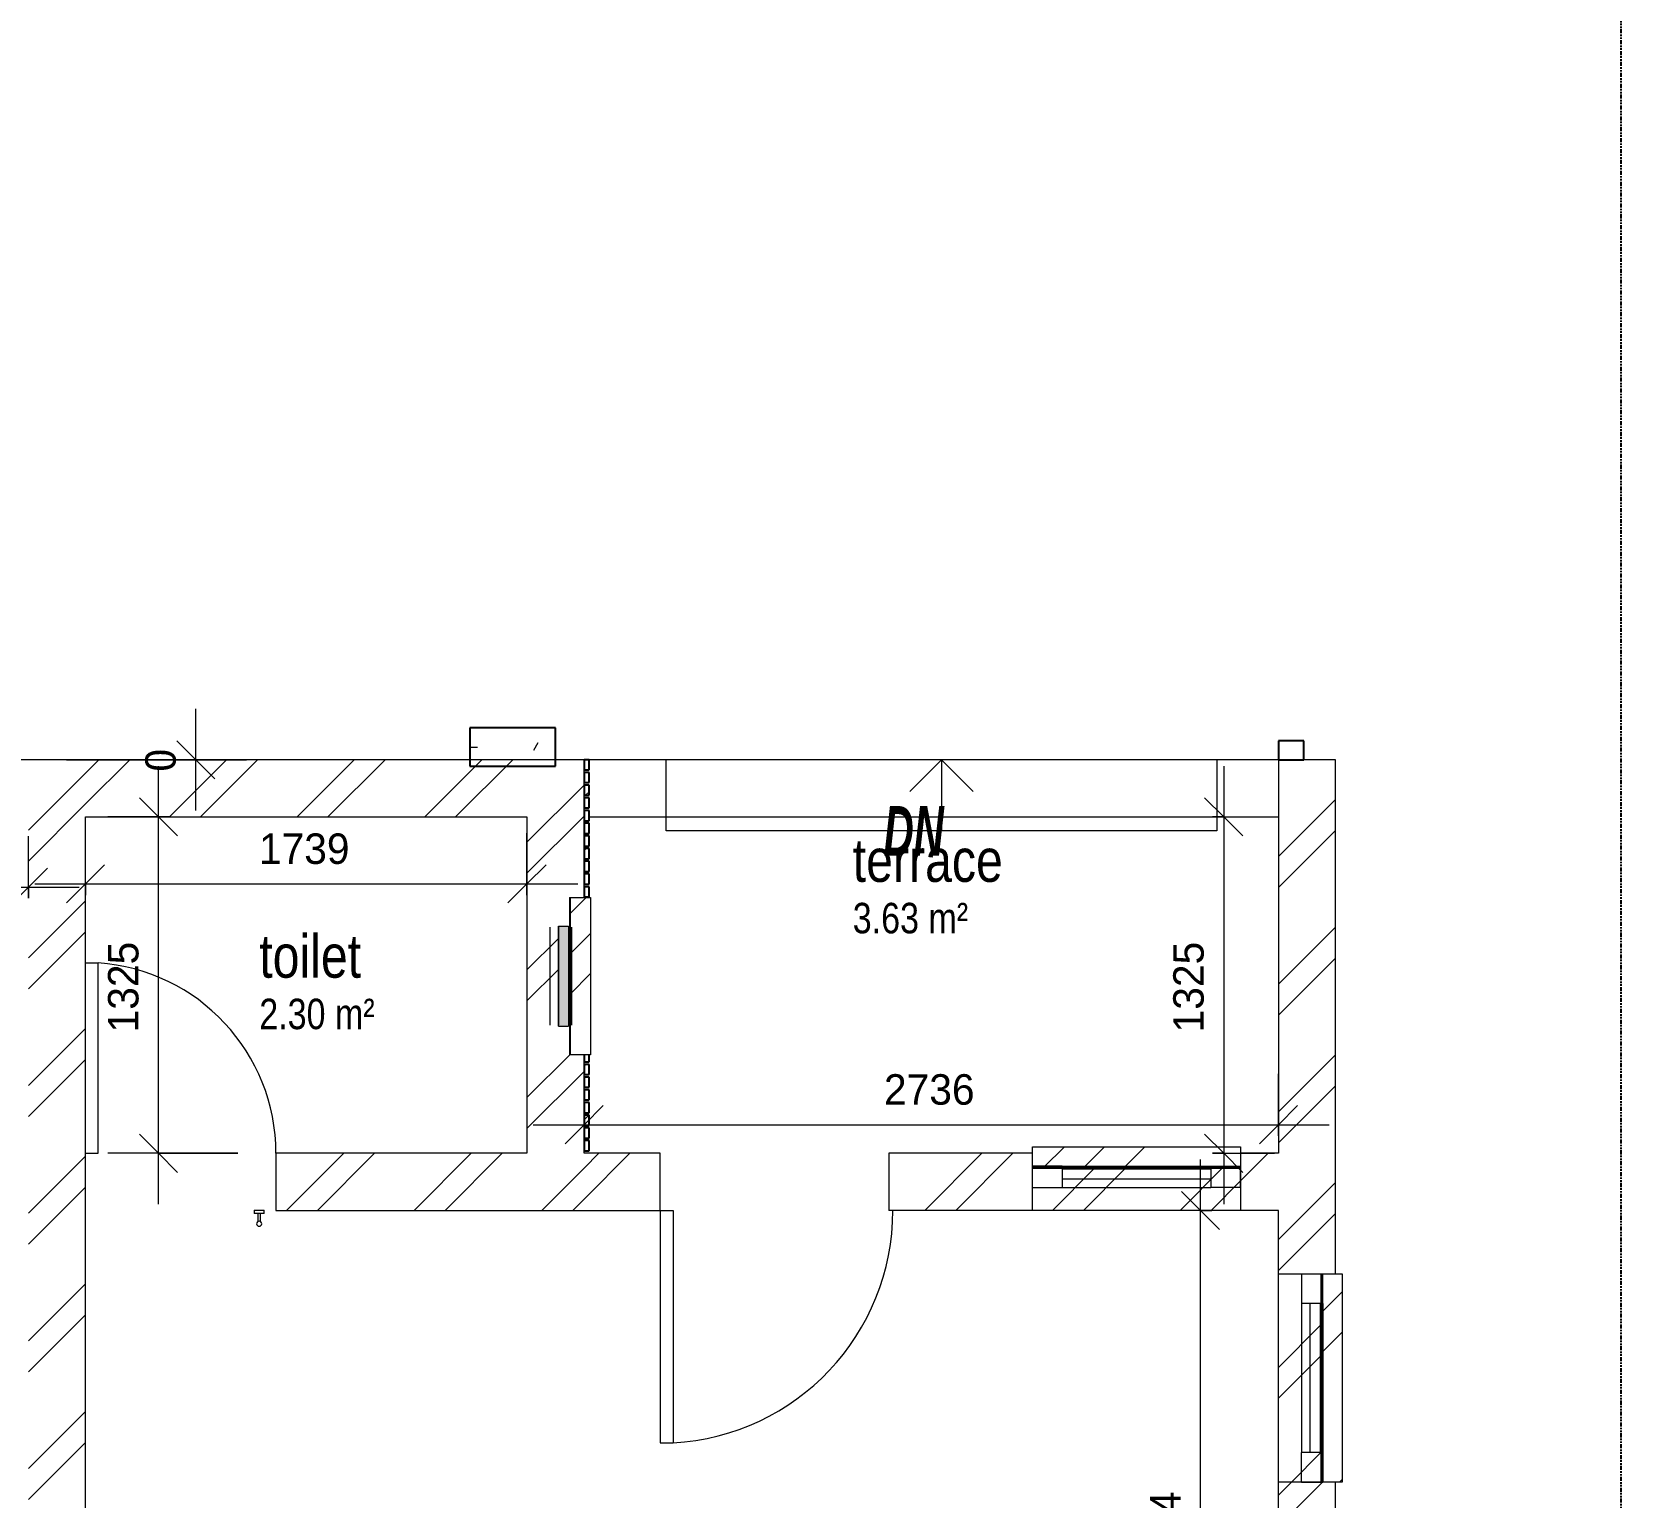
# Model space of a CAD drawing. Header units: millimetres. Extents: x -72672 to -42677, y -7093 to 15979.
# Drawn here: x -48939 to -42677, y -1328 to 4443 of the extents above; entities that cross this region are included whole.
import ezdxf

# ---------------------------------------------------------------- set-up
doc = ezdxf.new("R2010")
doc.units = ezdxf.units.MM
doc.linetypes.add('Double dash', pattern=[42.8625, 15.875, -4.7625, 6.35, -4.7625, 6.35, -4.7625])
doc.linetypes.add('Overhead', pattern=[3.96875, 2.38125, -1.5875])
for name, color, linetype, lineweight in [('A-ANNO-DIMS', 211, 'Continuous', 9), ('A-ANNO-DIMS-100', 211, 'Continuous', 9), ('A-AREA', 32, 'Continuous', 9), ('A-AREA-IDEN', 2, 'Continuous', 9), ('A-DETL-GENF', 92, 'Continuous', 9), ('A-DOOR', 31, 'Continuous', 9), ('A-FLOR', 192, 'Continuous', 9), ('A-FLOR-OVHD', 1, 'Overhead', 9), ('A-GLAZ', 151, 'Continuous', 9), ('A-WALL', 113, 'Continuous', 9), ('A-WALL-PATT', 111, 'Continuous', 9), ('C-PROP-LINE', 91, 'Double dash', 25), ('Q-CASE', 31, 'Continuous', 9), ('S-STRS', 31, 'Continuous', 9), ('S-STRS-ANNO', 31, 'Continuous', 9), ('S-STRS-IDEN', 31, 'Continuous', 9)]:
    doc.layers.add(name, color=color, linetype=linetype, lineweight=lineweight)
doc.styles.add('Arial', font='arial.ttf', dxfattribs={"width": 0.8, "height": 120})
doc.styles.add('Arial_1', font='arial.ttf', dxfattribs={"width": 0.8, "height": 170})
doc.styles.add('Arial_B_I', font='arialbi.ttf', dxfattribs={"width": 0.6, "height": 196.031746})
doc.styles.add('Bell MT', font='BELL.TTF', dxfattribs={"height": 120})
doc.dimstyles.new('Diagonal_-_2_5mm_Arial', dxfattribs={"dimscale": 304.8, "dimtxt": 125.013856, "dimasz": 0.492126, "dimexe": 0.656168, "dimexo": 0.492126, "dimgap": 0.098425, "dimtad": 1, "dimdec": 0, "dimzin": 0, "dimdsep": 46, "dimtxsty": 'Bell MT', "dimblk1": 'OBLIQUE', "dimblk2": 'OBLIQUE', "dimsah": 1, "dimcen": 0.09, "dimdle": 0.656168, "dimazin": 0, "dimtfac": 1, "dimtdec": 4, "dimtix": 1, "dimtmove": 0, "dimatfit": 3, "dimfxl": 1, "dimtvp": 1, "dimtolj": 1, "dimtzin": 0, "dimarcsym": 2})
pattern_1 = [(45, (-58800, 0), (-251.447, 251.447), []), (45, (-58800, 381), (-251.447, 251.447), [])]

# ---------------------------------------------------------------- blocks, each defined once
blk = doc.blocks.new('Schueco AWS 75 SI_ type 1 triple glass 40mm - Schueco 600x1100-V23-Level 1')
at = {"layer": 'A-GLAZ'}
h = blk.add_hatch(dxfattribs=at)
h.set_pattern_fill('FP_56', color=90, style=0, pattern_type=2)
h.set_pattern_definition([(135.07, (848.9, -11745.5), (-449.012, -447.92), []), (135.07, (848.9, -11587.16), (-898.026, -0.002), []), (135.07, (848.9, -11903.9), (-898.026, -0.002), [])])
h.paths.add_polyline_path([(435, 137.8), (-185, 137.8), (-185, 57.6), (435, 57.6)])
h = blk.add_hatch(dxfattribs=at)
h.set_pattern_fill('FP_57', color=90, style=0, pattern_type=2)
h.set_pattern_definition([(135, (848.9, -11924.5), (-449.013, -449.013), []), (135, (848.9, -11765.7), (-898.026, 6e-14), []), (135, (848.9, -12083.2), (-898.026, 6e-14), [])])
h.paths.add_polyline_path([(435, 57.6), (-185, 57.6), (-185, 54.6), (435, 54.6)])
blk.add_hatch(color=90, dxfattribs=at).paths.add_polyline_path([(322, 11.4), (322, 51.4), (-72, 51.4), (-72, 11.4), (261.2, 11.4)])
at = {"layer": 'A-GLAZ', "color": 90}
for p, q in [((-185, 57.6), (-185, 137.8)), ((-185, 137.8), (435, 137.8)), ((435, 137.8), (435, 57.6)), ((-185, 54.6), (-185, 57.6)), ((-185, 57.6), (435, 57.6)), ((-185, 54.6), (435, 54.6)), ((435, 57.6), (435, 54.6))]:
    blk.add_line(p, q, dxfattribs=at)
at = {"layer": 'A-GLAZ'}
for p, q in [((-72, 51.4), (322, 51.4)), ((-72, 11.4), (-72, 51.4)), ((322, 11.4), (-72, 11.4)), ((-68, 62.5), (318, 62.5)), ((322, 11.4), (322, 51.4)), ((-68, -22.5), (318, -22.5))]:
    blk.add_line(p, q, dxfattribs=at)
at = {"layer": 'A-GLAZ', "lineweight": 18}
for p, q in [((-68, 51.4), (318.1, 51.4)), ((-68, 11.4), (318, 11.4))]:
    blk.add_line(p, q, dxfattribs=at)
blk = doc.blocks.new('M_Single-Flush - 900 X 21OO-375507-Level 1')
at = {"layer": 'A-DOOR', "lineweight": 18}
for p, q in [((399, 112.5), (399, 1027.8)), ((450, 1027.8), (399, 1027.8)), ((450, 112.5), (450, 1027.8)), ((450, 112.5), (399, 112.5))]:
    blk.add_line(p, q, dxfattribs=at)
at = {"layer": 'A-DOOR'}
blk.add_arc((450, 112.5), 916.7, 93.18929, 180, dxfattribs=at)
blk = doc.blocks.new('Schueco AWS 75 SI_ type 1 triple glass 40mm - Schueco 900-V24-Level 1')
at = {"layer": 'A-GLAZ'}
h = blk.add_hatch(dxfattribs=at)
h.set_pattern_fill('FP_58', color=90, style=0, pattern_type=2)
h.set_pattern_definition([(135.07, (-733.4, -14756.5), (-449.012, -447.92), []), (135.07, (-733.4, -14598.1), (-898.026, -0.002), []), (135.07, (-733.4, -14914.84), (-898.026, -0.002), [])])
h.paths.add_polyline_path([(535, 137.8), (-285, 137.8), (-285, 57.6), (535, 57.6), (535, 112.5)])
h = blk.add_hatch(dxfattribs=at)
h.set_pattern_fill('FP_59', color=90, style=0, pattern_type=2)
h.set_pattern_definition([(135, (-733.4, -14885.5), (-449.013, -449.013), []), (135, (-733.4, -14726.7), (-898.026, 6e-14), []), (135, (-733.4, -15044.2), (-898.026, 6e-14), [])])
h.paths.add_polyline_path([(535, 57.6), (-285, 57.6), (-285, 54.6), (535, 54.6)])
at = {"layer": 'A-DETL-GENF'}
for p, q in [((-168, 62.5), (-285, 62.5)), ((-285, -22.5), (-285, 62.5)), ((-168, 62.5), (-168, -22.5)), ((418, 62.5), (535, 62.5)), ((418, 62.5), (418, -22.5)), ((535, -22.5), (535, 62.5)), ((-285, -22.5), (-168, -22.5)), ((535, -22.5), (418, -22.5))]:
    blk.add_line(p, q, dxfattribs=at)
at = {"layer": 'A-GLAZ', "color": 90}
for p, q in [((-285, 112.5), (-285, 137.8)), ((-285, 137.8), (535, 137.8)), ((535, 137.8), (535, 112.5)), ((-285, 57.6), (535, 57.6)), ((-285, 54.6), (535, 54.6))]:
    blk.add_line(p, q, dxfattribs=at)
at = {"layer": 'A-GLAZ'}
for p, q in [((-168, 62.5), (418, 62.5)), ((-168, -22.5), (418, -22.5))]:
    blk.add_line(p, q, dxfattribs=at)
at = {"layer": 'A-GLAZ', "lineweight": 18}
for p, q in [((-168, 51.4), (418.1, 51.4)), ((-168, 11.4), (418, 11.4))]:
    blk.add_line(p, q, dxfattribs=at)
blk = doc.blocks.new('Schueco AWS 75 SI_ type 1 triple glass 40mm - Schueco 900-V26-Level 1')
at = {"layer": 'A-GLAZ'}
h = blk.add_hatch(dxfattribs=at)
h.set_pattern_fill('FP_62', color=90, style=0, pattern_type=2)
h.set_pattern_definition([(44.93, (-14088, 142.4), (-449.012, 447.92), []), (44.93, (-13929.2, 142.4), (0.002, 895.838), []), (44.93, (-14246.7, 142.4), (0.002, 895.838), [])])
h.paths.add_polyline_path([(-285, 57.6), (535, 57.6), (535, 137.8), (-285, 137.8), (-285, 112.5)])
h = blk.add_hatch(dxfattribs=at)
h.set_pattern_fill('FP_63', color=90, style=0, pattern_type=2)
h.set_pattern_definition([(45, (-14088, 86.25), (-449.013, 449.013), []), (45, (-13929.2, 86.25), (0, 898.026), []), (45, (-14246.7, 86.25), (0, 898.026), [])])
h.paths.add_polyline_path([(535, 54.6), (535, 57.6), (-285, 57.6), (-285, 54.6)])
at = {"layer": 'A-DETL-GENF'}
for p, q in [((-168, 62.5), (-285, 62.5)), ((-285, -22.5), (-285, 62.5)), ((-168, 62.5), (-168, -22.5)), ((418, 62.5), (535, 62.5)), ((418, 62.5), (418, -22.5)), ((535, -22.5), (535, 62.5)), ((-285, -22.5), (-168, -22.5)), ((535, -22.5), (418, -22.5))]:
    blk.add_line(p, q, dxfattribs=at)
at = {"layer": 'A-GLAZ', "color": 90}
for p, q in [((-285, 112.5), (-285, 137.8)), ((-285, 137.8), (535, 137.8)), ((535, 137.8), (535, 112.5)), ((-285, 57.6), (535, 57.6)), ((-285, 54.6), (535, 54.6))]:
    blk.add_line(p, q, dxfattribs=at)
at = {"layer": 'A-GLAZ'}
for p, q in [((-168, 62.5), (418, 62.5)), ((-168, -22.5), (418, -22.5))]:
    blk.add_line(p, q, dxfattribs=at)
at = {"layer": 'A-GLAZ', "lineweight": 18}
for p, q in [((-168, 51.4), (418.1, 51.4)), ((-168, 11.4), (418, 11.4))]:
    blk.add_line(p, q, dxfattribs=at)
blk = doc.blocks.new('d - 750-468200-Level 1')
at = {"layer": 'A-DOOR'}
for p, q in [((-314, 157.9), (-314, 124.1)), ((-304, 124.1), (-304, 157.9)), ((-329, 124.1), (-329, 112)), ((-329, 124.1), (-289, 124.1)), ((-289, 112), (-329, 112)), ((-289, 112), (-289, 124.1))]:
    blk.add_line(p, q, dxfattribs=at)
at = {"layer": 'A-DOOR', "lineweight": 18}
for p, q in [((325.7, -112.5), (325.7, -862.5)), ((375, -112.5), (325.7, -112.5)), ((375, -112.5), (375, -862.5)), ((375, -862.5), (325.7, -862.5))]:
    blk.add_line(p, q, dxfattribs=at)
at = {"layer": 'A-DOOR'}
for centre, radius, start, end in [((-309, 165), 10, 90, 270), ((-309, 165), 10, 270, 90), ((376.7, -112.5), 751.7, 180, 266.10967)]:
    blk.add_arc(centre, radius, start, end, dxfattribs=at)
blk = doc.blocks.new('Casework 1 - Casework 1-606045-Level 1')
at = {"layer": 'Q-CASE'}
h = blk.add_hatch(dxfattribs=at)
h.set_pattern_fill('FP_135', color=256, style=0, pattern_type=2)
h.set_pattern_definition([(0, (-58800, 0), (812.8, 203.2), [33.528, -576.072, 33.528, -576.072, -3251.2]), (0, (-58800, 0), (812.8, 203.2), [-1219.2, 33.528, -1185.672, 33.528, -576.072, -1422.4]), (0, (-58800, 0), (812.8, 203.2), [-3048, 33.528, -372.872, 33.528, -982.472]), (120, (-58495.2, 101.6), (-582.3764, 602.3054), [33.528, -576.072, 33.528, -576.072, -3251.2]), (120, (-58495.2, 101.6), (-582.3764, 602.3054), [-1219.2, 33.528, -1185.672, 33.528, -576.072, -1422.4]), (120, (-58495.2, 101.6), (-582.3764, 602.3054), [-3048, 33.528, -372.872, 33.528, -982.472]), (240, (-58393.6, 508), (-230.4236, -805.5054), [33.528, -576.072, 33.528, -576.072, -3251.2]), (240, (-58393.6, 508), (-230.4236, -805.5054), [-1219.2, 33.528, -1185.672, 33.528, -576.072, -1422.4]), (240, (-58393.6, 508), (-230.4236, -805.5054), [-3048, 33.528, -372.872, 33.528, -982.472])])
h.paths.add_polyline_path([(-46875.5, 1551.2), (-46875.5, 1701.2), (-47213, 1701.2), (-47213, 1551.2)])
h.paths.add_polyline_path([(-52703, 1551.2), (-52703, 1701.2), (-53040.5, 1701.2), (-53040.5, 1551.2)])
at = {"layer": 'Q-CASE', "lineweight": 25}
for p, q in [((-46875.5, 1701.2), (-47213, 1701.2)), ((-47213, 1701.2), (-47213, 1551.2)), ((-46875.5, 1551.2), (-46875.5, 1701.2)), ((-47213, 1551.2), (-46875.5, 1551.2))]:
    blk.add_line(p, q, dxfattribs=at)
blk = doc.blocks.new('Casework 2 - Casework 2-607469-Level 1')
at = {"layer": 'Q-CASE'}
h = blk.add_hatch(dxfattribs=at)
h.set_pattern_fill('FP_136', color=256, style=0, pattern_type=2)
h.set_pattern_definition([(45, (-58800, 0), (-106.066, 106.066), [])])
h.paths.add_polyline_path([(-46743, 36.2), (-46743, 76.2), (-46763, 76.2), (-46763, 36.2)])
h.paths.add_polyline_path([(-46763, 86.2), (-46743, 86.2), (-46743, 126.2), (-46763, 126.2)])
h.paths.add_polyline_path([(-46763, 136.2), (-46743, 136.2), (-46743, 176.2), (-46763, 176.2)])
h.paths.add_polyline_path([(-46743, 186.2), (-46743, 226.2), (-46763, 226.2), (-46763, 186.2)])
h.paths.add_polyline_path([(-46763, 236.2), (-46743, 236.2), (-46743, 276.2), (-46763, 276.2)])
h.paths.add_polyline_path([(-46763, 286.2), (-46743, 286.2), (-46743, 326.2), (-46763, 326.2)])
h.paths.add_polyline_path([(-46763, 336.2), (-46743, 336.2), (-46743, 376.2), (-46763, 376.2)])
h.paths.add_polyline_path([(-46745.5, 386.2), (-46743, 386.2), (-46743, 413.9), (-46763, 413.9), (-46763, 386.2), (-46748.5, 386.2)])
h.paths.add_polyline_path([(-57623, 567.2), (-57623, 577.2), (-57643, 577.2), (-57643, 567.2)])
h.paths.add_polyline_path([(-57623, 587.2), (-57623, 627.2), (-57643, 627.2), (-57643, 587.2)])
h.paths.add_polyline_path([(-57623, 637.2), (-57623, 677.2), (-57643, 677.2), (-57643, 637.2)])
h.paths.add_polyline_path([(-57623, 687.2), (-57623, 727.2), (-57643, 727.2), (-57643, 687.2)])
h.paths.add_polyline_path([(-57643, 737.2), (-57623, 737.2), (-57623, 777.2), (-57643, 777.2)])
h.paths.add_polyline_path([(-57623, 787.2), (-57623, 827.2), (-57643, 827.2), (-57643, 787.2)])
h.paths.add_polyline_path([(-57623, 837.2), (-57623, 877.2), (-57643, 877.2), (-57643, 837.2)])
h.paths.add_polyline_path([(-57623, 887.2), (-57623, 927.2), (-57643, 927.2), (-57643, 887.2)])
h.paths.add_polyline_path([(-57643, 937.2), (-57623, 937.2), (-57623, 977.2), (-57643, 977.2)])
h.paths.add_polyline_path([(-57643, 987.2), (-57623, 987.2), (-57623, 1027.2), (-57643, 1027.2)])
h.paths.add_polyline_path([(-46763, 1036.2), (-46743, 1036.2), (-46743, 1076.2), (-46763, 1076.2)])
h.paths.add_polyline_path([(-57623, 1037.2), (-57623, 1077.2), (-57643, 1077.2), (-57643, 1037.2)])
h.paths.add_polyline_path([(-46763, 1086.2), (-46743, 1086.2), (-46743, 1126.2), (-46763, 1126.2)])
h.paths.add_polyline_path([(-57623, 1087.2), (-57623, 1127.2), (-57643, 1127.2), (-57643, 1087.2)])
h.paths.add_polyline_path([(-46763, 1136.2), (-46743, 1136.2), (-46743, 1176.2), (-46763, 1176.2)])
h.paths.add_polyline_path([(-57643, 1137.2), (-57623, 1137.2), (-57623, 1177.2), (-57643, 1177.2)])
h.paths.add_polyline_path([(-46763, 1186.2), (-46743, 1186.2), (-46743, 1226.2), (-46763, 1226.2)])
h.paths.add_polyline_path([(-57623, 1187.2), (-57623, 1227.2), (-57643, 1227.2), (-57643, 1187.2)])
h.paths.add_polyline_path([(-46743, 1236.2), (-46743, 1276.2), (-46763, 1276.2), (-46763, 1236.2)])
h.paths.add_polyline_path([(-46763, 1286.2), (-46743, 1286.2), (-46743, 1326.2), (-46763, 1326.2)])
h.paths.add_polyline_path([(-46763, 1336.2), (-46743, 1336.2), (-46743, 1376.2), (-46763, 1376.2)])
h.paths.add_polyline_path([(-46763, 1386.2), (-46743, 1386.2), (-46743, 1426.2), (-46763, 1426.2)])
h.paths.add_polyline_path([(-46763, 1436.2), (-46743, 1436.2), (-46743, 1476.2), (-46763, 1476.2)])
h.paths.add_polyline_path([(-46763, 1486.2), (-46743, 1486.2), (-46743, 1526.2), (-46763, 1526.2)])
h.paths.add_polyline_path([(-46763, 1536.2), (-46743, 1536.2), (-46743, 1576.2), (-46763, 1576.2)])
h.paths.add_polyline_path([(-57643, 1852.2), (-57623, 1852.2), (-57623, 1877.2), (-57643, 1877.2)])
h.paths.add_polyline_path([(-57623, 1887.2), (-57623, 1927.2), (-57643, 1927.2), (-57643, 1887.2)])
h.paths.add_polyline_path([(-57623, 1937.2), (-57623, 1977.2), (-57643, 1977.2), (-57643, 1937.2)])
h.paths.add_polyline_path([(-57643, 1987.2), (-57623, 1987.2), (-57623, 2027.2), (-57643, 2027.2)])
h.paths.add_polyline_path([(-57623, 2037.2), (-57623, 2077.2), (-57643, 2077.2), (-57643, 2037.2)])
h.paths.add_polyline_path([(-57623, 2087.2), (-57623, 2127.2), (-57643, 2127.2), (-57643, 2087.2)])
h.paths.add_polyline_path([(-57623, 2137.2), (-57623, 2177.2), (-57643, 2177.2), (-57643, 2137.2)])
h.paths.add_polyline_path([(-54827, 6005.4), (-54807, 6005.4), (-54807, 6045.4), (-54827, 6045.4)])
h.paths.add_polyline_path([(-55052, 6005.4), (-55052, 6045.4), (-55072, 6045.4), (-55072, 6005.4)])
h.paths.add_polyline_path([(-54827, 6055.4), (-54807, 6055.4), (-54807, 6095.4), (-54827, 6095.4)])
h.paths.add_polyline_path([(-55052, 6055.4), (-55052, 6095.4), (-55072, 6095.4), (-55072, 6055.4)])
h.paths.add_polyline_path([(-54807, 6105.4), (-54807, 6145.4), (-54827, 6145.4), (-54827, 6105.4)])
h.paths.add_polyline_path([(-55072, 6105.4), (-55052, 6105.4), (-55052, 6145.4), (-55072, 6145.4)])
h.paths.add_polyline_path([(-54807, 6155.4), (-54807, 6195.4), (-54827, 6195.4), (-54827, 6155.4)])
h.paths.add_polyline_path([(-55072, 6155.4), (-55052, 6155.4), (-55052, 6195.4), (-55072, 6195.4)])
h.paths.add_polyline_path([(-55052, 6205.4), (-55052, 6245.4), (-55072, 6245.4), (-55072, 6205.4)])
h.paths.add_polyline_path([(-54827, 6205.4), (-54807, 6205.4), (-54807, 6245.4), (-54827, 6245.4)])
h.paths.add_polyline_path([(-55072, 6255.4), (-55052, 6255.4), (-55052, 6295.4), (-55072, 6295.4)])
h.paths.add_polyline_path([(-54807, 6255.4), (-54807, 6295.4), (-54827, 6295.4), (-54827, 6255.4)])
h.paths.add_polyline_path([(-55072, 6305.4), (-55052, 6305.4), (-55052, 6345.4), (-55072, 6345.4)])
h.paths.add_polyline_path([(-54827, 6305.4), (-54807, 6305.4), (-54807, 6345.4), (-54827, 6345.4)])
h.paths.add_polyline_path([(-55072, 6355.4), (-55052, 6355.4), (-55052, 6395.4), (-55072, 6395.4)])
h.paths.add_polyline_path([(-54827, 6355.4), (-54807, 6355.4), (-54807, 6395.4), (-54827, 6395.4)])
h.paths.add_polyline_path([(-54807, 6405.4), (-54807, 6445.4), (-54827, 6445.4), (-54827, 6405.4)])
h.paths.add_polyline_path([(-55072, 6405.4), (-55052, 6405.4), (-55052, 6445.4), (-55072, 6445.4)])
h.paths.add_polyline_path([(-54807, 6455.4), (-54807, 6495.4), (-54827, 6495.4), (-54827, 6455.4)])
h.paths.add_polyline_path([(-55072, 6455.4), (-55052, 6455.4), (-55052, 6495.4), (-55072, 6495.4)])
h.paths.add_polyline_path([(-55072, 6505.4), (-55052, 6505.4), (-55052, 6545.4), (-55072, 6545.4), (-55072, 6516.1)])
h.paths.add_polyline_path([(-54827, 6505.4), (-54807, 6505.4), (-54807, 6545.4), (-54827, 6545.4), (-54827, 6516.1)])
h.paths.add_polyline_path([(-55072, 6555.4), (-55052, 6555.4), (-55052, 6595.4), (-55072, 6595.4)])
h.paths.add_polyline_path([(-54827, 6555.4), (-54807, 6555.4), (-54807, 6595.4), (-54827, 6595.4)])
h.paths.add_polyline_path([(-54807, 6605.4), (-54807, 6645.4), (-54827, 6645.4), (-54827, 6605.4)])
h.paths.add_polyline_path([(-55052, 6605.4), (-55052, 6645.4), (-55072, 6645.4), (-55072, 6605.4)])
h.paths.add_polyline_path([(-55072, 6655.4), (-55052, 6655.4), (-55052, 6695.4), (-55072, 6695.4)])
h.paths.add_polyline_path([(-54827, 6655.4), (-54807, 6655.4), (-54807, 6695.4), (-54827, 6695.4)])
h.paths.add_polyline_path([(-55052, 6705.4), (-55052, 6745.4), (-55072, 6745.4), (-55072, 6705.4)])
h.paths.add_polyline_path([(-54827, 6705.4), (-54807, 6705.4), (-54807, 6745.4), (-54827, 6745.4)])
h.paths.add_polyline_path([(-55072, 6755.4), (-55052, 6755.4), (-55052, 6795.4), (-55072, 6795.4)])
h.paths.add_polyline_path([(-54827, 6755.4), (-54807, 6755.4), (-54807, 6795.4), (-54827, 6795.4)])
h.paths.add_polyline_path([(-54827, 6805.4), (-54807, 6805.4), (-54807, 6845.4), (-54827, 6845.4)])
h.paths.add_polyline_path([(-55072, 6805.4), (-55052, 6805.4), (-55052, 6845.4), (-55072, 6845.4)])
h.paths.add_polyline_path([(-54827, 6855.4), (-54807, 6855.4), (-54807, 6895.4), (-54827, 6895.4)])
h.paths.add_polyline_path([(-55052, 6855.4), (-55052, 6895.4), (-55072, 6895.4), (-55072, 6855.4)])
h.paths.add_polyline_path([(-54827, 6905.4), (-54807, 6905.4), (-54807, 6945.4), (-54827, 6945.4)])
h.paths.add_polyline_path([(-55052, 6905.4), (-55052, 6945.4), (-55072, 6945.4), (-55072, 6905.4)])
h.paths.add_polyline_path([(-55072, 6955.4), (-55052, 6955.4), (-55052, 6995.4), (-55072, 6995.4)])
h.paths.add_polyline_path([(-54807, 6955.4), (-54807, 6995.4), (-54827, 6995.4), (-54827, 6955.4)])
at = {"layer": 'Q-CASE', "lineweight": 25}
for p, q in [((-46743, 1576.2), (-46763, 1576.2)), ((-46763, 1576.2), (-46763, 1536.2)), ((-46743, 1536.2), (-46743, 1576.2)), ((-46763, 1536.2), (-46743, 1536.2)), ((-46743, 1526.2), (-46763, 1526.2)), ((-46763, 1526.2), (-46763, 1486.2)), ((-46743, 1486.2), (-46743, 1526.2)), ((-46763, 1486.2), (-46743, 1486.2)), ((-46743, 1476.2), (-46763, 1476.2)), ((-46763, 1476.2), (-46763, 1436.2)), ((-46743, 1436.2), (-46743, 1476.2)), ((-46763, 1436.2), (-46743, 1436.2)), ((-46743, 1426.2), (-46763, 1426.2)), ((-46763, 1426.2), (-46763, 1386.2)), ((-46763, 1386.2), (-46743, 1386.2)), ((-46743, 1386.2), (-46743, 1426.2)), ((-46743, 1376.2), (-46763, 1376.2)), ((-46763, 1376.2), (-46763, 1336.2)), ((-46763, 1336.2), (-46743, 1336.2)), ((-46743, 1326.2), (-46763, 1326.2)), ((-46763, 1326.2), (-46763, 1286.2)), ((-46743, 1336.2), (-46743, 1376.2)), ((-46743, 1286.2), (-46743, 1326.2)), ((-46763, 1286.2), (-46743, 1286.2)), ((-46743, 1276.2), (-46763, 1276.2)), ((-46763, 1276.2), (-46763, 1236.2)), ((-46743, 1236.2), (-46743, 1276.2)), ((-46763, 1236.2), (-46743, 1236.2)), ((-46743, 1226.2), (-46763, 1226.2)), ((-46763, 1226.2), (-46763, 1186.2)), ((-46743, 1186.2), (-46743, 1226.2)), ((-46763, 1186.2), (-46743, 1186.2)), ((-46743, 1176.2), (-46763, 1176.2)), ((-46763, 1176.2), (-46763, 1136.2)), ((-46763, 1136.2), (-46743, 1136.2)), ((-46743, 1136.2), (-46743, 1176.2)), ((-46743, 1126.2), (-46763, 1126.2)), ((-46763, 1126.2), (-46763, 1086.2)), ((-46763, 1086.2), (-46743, 1086.2)), ((-46743, 1076.2), (-46763, 1076.2)), ((-46763, 1076.2), (-46763, 1036.2)), ((-46743, 1086.2), (-46743, 1126.2)), ((-46743, 1036.2), (-46743, 1076.2)), ((-46763, 1036.2), (-46743, 1036.2)), ((-46763, 413.9), (-46763, 386.2)), ((-46763, 386.2), (-46743, 386.2)), ((-46743, 376.2), (-46763, 376.2)), ((-46763, 376.2), (-46763, 336.2)), ((-46743, 386.2), (-46743, 413.9)), ((-46743, 336.2), (-46743, 376.2)), ((-46763, 336.2), (-46743, 336.2)), ((-46743, 326.2), (-46763, 326.2)), ((-46763, 326.2), (-46763, 286.2)), ((-46743, 286.2), (-46743, 326.2)), ((-46763, 286.2), (-46743, 286.2)), ((-46743, 276.2), (-46763, 276.2)), ((-46763, 276.2), (-46763, 236.2)), ((-46743, 236.2), (-46743, 276.2)), ((-46763, 236.2), (-46743, 236.2)), ((-46743, 226.2), (-46763, 226.2)), ((-46763, 226.2), (-46763, 186.2)), ((-46743, 186.2), (-46743, 226.2)), ((-46763, 186.2), (-46743, 186.2)), ((-46743, 176.2), (-46763, 176.2)), ((-46763, 176.2), (-46763, 136.2)), ((-46763, 136.2), (-46743, 136.2)), ((-46743, 126.2), (-46763, 126.2)), ((-46763, 126.2), (-46763, 86.2)), ((-46743, 136.2), (-46743, 176.2)), ((-46743, 86.2), (-46743, 126.2)), ((-46763, 86.2), (-46743, 86.2)), ((-46743, 76.2), (-46763, 76.2)), ((-46763, 76.2), (-46763, 36.2)), ((-46743, 36.2), (-46743, 76.2)), ((-46763, 36.2), (-46743, 36.2))]:
    blk.add_line(p, q, dxfattribs=at)
blk = doc.blocks.new('Casework 3 - Casework 3-619392-Level 1')
at = {"layer": 'Q-CASE', "lineweight": 25}
for p, q in [((-43927, 1651.2), (-44027, 1651.2)), ((-44027, 1651.2), (-44027, 1576.2)), ((-43927, 1576.2), (-43927, 1651.2)), ((-44027, 1576.2), (-43927, 1576.2))]:
    blk.add_line(p, q, dxfattribs=at)
blk = doc.blocks.new('Family - ___-523977-Level 1')
at = {"layer": 'C-PROP-LINE'}
blk.add_line((-42677, -7093.1), (-42677, 14406.9), dxfattribs=at)
blk = doc.blocks.new('DIMBLOCK6-Level 1')
at = {"layer": 'A-ANNO-DIMS-100'}
for p, q in [((-44334.2, -2952.8), (-44334.2, 1.2)), ((-44334.2, -198.8), (-44409.2, -123.8)), ((-44290.3, -198.8), (-44534.2, -198.8)), ((-44334.2, -198.8), (-44259.2, -273.8)), ((-44334.2, -198.8), (-44290.3, -198.8)), ((-44334.2, -2752.8), (-44409.2, -2677.8)), ((-44290.3, -2752.8), (-44534.2, -2752.8)), ((-44334.2, -2752.8), (-44259.2, -2827.8)), ((-44334.2, -2752.8), (-44290.3, -2752.8))]:
    blk.add_line(p, q, dxfattribs=at)
at = {"layer": 'A-ANNO-DIMS-100', "color": 0, "insert": (-44533, -1662.2), "char_height": 120, "width": 447.507, "attachment_point": 1, "rotation": 90, "line_spacing_factor": 1.048845, "style": 'Bell MT'}
blk.add_mtext('2554', dxfattribs=at)
blk = doc.blocks.new('_Oblique')
at = {"color": 0, "linetype": 'ByBlock', "lineweight": -2}
blk.add_line((-0.5, -0.5), (0.5, 0.5), dxfattribs=at)
blk = doc.blocks.new('DIMBLOCK7-Level 1')
at = {"layer": 'A-ANNO-DIMS-100'}
for p, q in [((-48727, 1043.2), (-48727, 1287.1)), ((-46988, 1043.2), (-46988, 1287.1)), ((-48727, 1087.1), (-48652, 1162.1)), ((-46988, 1087.1), (-46913, 1162.1)), ((-48927, 1087.1), (-46788, 1087.1)), ((-48727, 1087.1), (-48802, 1012.1)), ((-48727, 1087.1), (-48727, 1043.2)), ((-46988, 1087.1), (-47063, 1012.1)), ((-46988, 1087.1), (-46988, 1043.2))]:
    blk.add_line(p, q, dxfattribs=at)
at = {"layer": 'A-ANNO-DIMS-100', "color": 0, "insert": (-48044, 1285.9), "char_height": 120, "width": 447.507, "attachment_point": 1, "line_spacing_factor": 1.048845, "style": 'Bell MT'}
blk.add_mtext('1739', dxfattribs=at)
blk = doc.blocks.new('DIMBLOCK8-Level 1')
at = {"layer": 'A-ANNO-DIMS-100'}
for p, q in [((-48439.9, -173.8), (-48439.9, 1551.2)), ((-48439.9, 1351.2), (-48514.9, 1426.2)), ((-48396, 1351.2), (-48639.9, 1351.2)), ((-48439.9, 1351.2), (-48364.9, 1276.2)), ((-48439.9, 1351.2), (-48396, 1351.2)), ((-48439.9, 26.2), (-48514.9, 101.2)), ((-48127, 26.2), (-48639.9, 26.2)), ((-48439.9, 26.2), (-48364.9, -48.8)), ((-48439.9, 26.2), (-48127, 26.2))]:
    blk.add_line(p, q, dxfattribs=at)
at = {"layer": 'A-ANNO-DIMS-100', "color": 0, "insert": (-48638.6, 502.3), "char_height": 120, "width": 447.507, "attachment_point": 1, "rotation": 90, "line_spacing_factor": 1.048845, "style": 'Bell MT'}
blk.add_mtext('1325', dxfattribs=at)
blk = doc.blocks.new('DIMBLOCK9-Level 1')
at = {"layer": 'A-ANNO-DIMS-100'}
for p, q in [((-46763, 95), (-46763, 339)), ((-44027, 95), (-44027, 339)), ((-46763, 139), (-46688, 214)), ((-44027, 139), (-43952, 214)), ((-46963, 139), (-43827, 139)), ((-46763, 139), (-46838, 64)), ((-46763, 139), (-46763, 95)), ((-44027, 139), (-44102, 64)), ((-44027, 139), (-44027, 95))]:
    blk.add_line(p, q, dxfattribs=at)
at = {"layer": 'A-ANNO-DIMS-100', "color": 0, "insert": (-45581.5, 337.7), "char_height": 120, "width": 447.507, "attachment_point": 1, "line_spacing_factor": 1.048845, "style": 'Bell MT'}
blk.add_mtext('2736', dxfattribs=at)
blk = doc.blocks.new('DIMBLOCK10-Level 1')
at = {"layer": 'A-ANNO-DIMS-100'}
for p, q in [((-44243.2, 1551.2), (-44243.2, -173.8)), ((-44243.2, 1351.2), (-44318.2, 1426.2)), ((-44287.1, 1351.2), (-44043.2, 1351.2)), ((-44243.2, 1351.2), (-44287.1, 1351.2)), ((-44243.2, 1351.2), (-44168.2, 1276.2)), ((-44243.2, 26.2), (-44318.2, 101.2)), ((-44287.1, 26.2), (-44043.2, 26.2)), ((-44243.2, 26.2), (-44287.1, 26.2)), ((-44243.2, 26.2), (-44168.2, -48.8))]:
    blk.add_line(p, q, dxfattribs=at)
at = {"layer": 'A-ANNO-DIMS-100', "color": 0, "insert": (-44441.9, 502.3), "char_height": 120, "width": 447.507, "attachment_point": 1, "rotation": 90, "line_spacing_factor": 1.048845, "style": 'Bell MT'}
blk.add_mtext('1325', dxfattribs=at)
blk = doc.blocks.new('DIMBLOCK36-Level 1')
at = {"layer": 'A-ANNO-DIMS-100'}
for p, q in [((-51653, 1030.8), (-51653, 1274.7)), ((-48952, 1030.8), (-48952, 1274.7)), ((-51653, 1074.7), (-51578, 1149.7)), ((-48952, 1074.7), (-48877, 1149.7)), ((-51853, 1074.7), (-48752, 1074.7)), ((-51653, 1074.7), (-51728, 999.7)), ((-51653, 1074.7), (-51653, 1030.8)), ((-48952, 1074.7), (-49027, 999.7)), ((-48952, 1074.7), (-48952, 1030.8))]:
    blk.add_line(p, q, dxfattribs=at)
at = {"layer": 'A-ANNO-DIMS-100', "color": 0, "insert": (-50489, 1273.4), "char_height": 120, "width": 447.507, "attachment_point": 1, "line_spacing_factor": 1.048845, "style": 'Bell MT'}
blk.add_mtext('2701', dxfattribs=at)
blk = doc.blocks.new('DIMBLOCK39-Level 1')
at = {"layer": 'A-ANNO-DIMS-100'}
for p, q in [((-48293, 1376.2), (-48293, 1776.2)), ((-48293, 1576.2), (-48368, 1651.2)), ((-48293, 1576.2), (-48368, 1651.2)), ((-48802, 1576.2), (-48093, 1576.2)), ((-48293, 1576.2), (-48802, 1576.2)), ((-48249.1, 1576.2), (-48493, 1576.2)), ((-48293, 1576.2), (-48218, 1501.2)), ((-48293, 1576.2), (-48249.1, 1576.2)), ((-48293, 1576.2), (-48218, 1501.2))]:
    blk.add_line(p, q, dxfattribs=at)
at = {"layer": 'A-ANNO-DIMS-100', "color": 0, "insert": (-48491.8, 1529.6), "char_height": 120, "width": 111.877, "attachment_point": 1, "rotation": 90, "line_spacing_factor": 1.048845, "style": 'Bell MT'}
blk.add_mtext('0', dxfattribs=at)

msp = doc.modelspace()

# ---------------------------------------------------------------- hatches: boundary and pattern name
at = {"layer": 'A-WALL'}
h = msp.add_hatch(dxfattribs=at)
h.set_pattern_fill('FP_1', color=236, style=0, pattern_type=2)
h.set_pattern_definition(pattern_1)
h.paths.add_polyline_path([(-44997, -198.8), (-44177, -198.8), (-44177, -31.6), (-44997, -31.6)])
h = msp.add_hatch(dxfattribs=at)
h.set_pattern_fill('FP_1', color=236, style=0, pattern_type=2)
h.set_pattern_definition(pattern_1)
h.paths.add_polyline_path([(-44997, -198.8), (-44177, -198.8), (-44177, -31.6), (-44997, -31.6)])
h = msp.add_hatch(dxfattribs=at)
h.set_pattern_fill('FP_1', color=236, style=0, pattern_type=2)
h.set_pattern_definition(pattern_1)
h.paths.add_polyline_path([(-44027, -1268.4), (-43859.9, -1268.4), (-43859.9, -448.4), (-44027, -448.4)])
h = msp.add_hatch(dxfattribs=at)
h.set_pattern_fill('FP_1', color=236, style=0, pattern_type=2)
h.set_pattern_definition(pattern_1)
h.paths.add_polyline_path([(-44027, -1268.4), (-43859.9, -1268.4), (-43859.9, -448.4), (-44027, -448.4)])
at = {"layer": 'A-WALL-PATT'}
h = msp.add_hatch(dxfattribs=at)
h.set_pattern_fill('FP_1', color=236, style=0, pattern_type=2)
h.set_pattern_definition(pattern_1)
h.paths.add_polyline_path([(-48952, -6202.8), (-48727, -6202.8), (-48727, 1576.2), (-48952, 1576.2), (-48952, -6081.9)])
h = msp.add_hatch(dxfattribs=at)
h.set_pattern_fill('FP_1', color=234, style=0, pattern_type=2)
h.set_pattern_definition(pattern_1)
h.paths.add_polyline_path([(-48952, -6202.8), (-48727, -6202.8), (-48727, 1576.2), (-48952, 1576.2), (-48952, -6081.9)])
h = msp.add_hatch(dxfattribs=at)
h.set_pattern_fill('FP_1', color=236, style=0, pattern_type=2)
h.set_pattern_definition(pattern_1)
h.paths.add_polyline_path([(-48727, 1351.2), (-46988, 1351.2), (-46988, 1576.2), (-48727, 1576.2)])
h = msp.add_hatch(dxfattribs=at)
h.set_pattern_fill('FP_1', color=234, style=0, pattern_type=2)
h.set_pattern_definition(pattern_1)
h.paths.add_polyline_path([(-48727, 1351.2), (-46988, 1351.2), (-46988, 1576.2), (-48727, 1576.2)])
h = msp.add_hatch(dxfattribs=at)
h.set_pattern_fill('FP_1', color=236, style=0, pattern_type=2)
h.set_pattern_definition(pattern_1)
h.paths.add_polyline_path([(-46817.9, 26.2), (-46763, 26.2), (-46763, 413.9), (-46820.9, 413.9), (-46820.9, 1033.9), (-46763, 1033.9), (-46763, 1576.2), (-46988, 1576.2), (-46988, 26.2), (-46824.1, 26.2)])
h.paths.add_polyline_path([(-46864.1, 526.9), (-46864.1, 920.9), (-46824.1, 920.9), (-46824.1, 526.9), (-46848, 526.9)])
h = msp.add_hatch(dxfattribs=at)
h.set_pattern_fill('FP_1', color=234, style=0, pattern_type=2)
h.set_pattern_definition(pattern_1)
h.paths.add_polyline_path([(-46817.9, 26.2), (-46763, 26.2), (-46763, 413.9), (-46820.9, 413.9), (-46820.9, 1033.9), (-46763, 1033.9), (-46763, 1576.2), (-46988, 1576.2), (-46988, 26.2), (-46824.1, 26.2)])
h.paths.add_polyline_path([(-46864.1, 526.9), (-46864.1, 920.9), (-46824.1, 920.9), (-46824.1, 526.9), (-46848, 526.9)])
h = msp.add_hatch(dxfattribs=at)
h.set_pattern_fill('FP_1', color=236, style=0, pattern_type=2)
h.set_pattern_definition(pattern_1)
h.paths.add_polyline_path([(-43802, -5977.8), (-43802, -5497.8), (-44027, -5497.8), (-44027, -5977.8)])
h.paths.add_polyline_path([(-43802, -4677.8), (-43802, -4197.8), (-44027, -4197.8), (-44027, -4677.8)])
h.paths.add_polyline_path([(-43802, -3377.8), (-43802, -2388.4), (-44027, -2388.4), (-44027, -3377.8)])
h.paths.add_polyline_path([(-44027, -1568.4), (-43802, -1568.4), (-43802, -1268.4), (-44027, -1268.4)])
h.paths.add_polyline_path([(-44027, -448.4), (-43802, -448.4), (-43802, 1576.2), (-44027, 1576.2), (-44027, -198.8)])
h = msp.add_hatch(dxfattribs=at)
h.set_pattern_fill('FP_1', color=234, style=0, pattern_type=2)
h.set_pattern_definition(pattern_1)
h.paths.add_polyline_path([(-43802, -5977.8), (-43802, -5497.8), (-44027, -5497.8), (-44027, -5977.8)])
h.paths.add_polyline_path([(-43802, -4677.8), (-43802, -4197.8), (-44027, -4197.8), (-44027, -4677.8)])
h.paths.add_polyline_path([(-43802, -3377.8), (-43802, -2388.4), (-44027, -2388.4), (-44027, -3377.8)])
h.paths.add_polyline_path([(-44027, -1568.4), (-43802, -1568.4), (-43802, -1268.4), (-44027, -1268.4)])
h.paths.add_polyline_path([(-44027, -448.4), (-43802, -448.4), (-43802, 1576.2), (-44027, 1576.2), (-44027, -198.8)])
h = msp.add_hatch(dxfattribs=at)
h.set_pattern_fill('FP_1', color=236, style=0, pattern_type=2)
h.set_pattern_definition(pattern_1)
h.paths.add_polyline_path([(-46763, -198.8), (-46763, 26.2), (-47977, 26.2), (-47977, -198.8), (-47605.4, -198.8)])
h = msp.add_hatch(dxfattribs=at)
h.set_pattern_fill('FP_1', color=234, style=0, pattern_type=2)
h.set_pattern_definition(pattern_1)
h.paths.add_polyline_path([(-46763, -198.8), (-46763, 26.2), (-47977, 26.2), (-47977, -198.8), (-47605.4, -198.8)])
h = msp.add_hatch(dxfattribs=at)
h.set_pattern_fill('FP_1', color=236, style=0, pattern_type=2)
h.set_pattern_definition(pattern_1)
h.paths.add_polyline_path([(-46763, -198.8), (-46463, -198.8), (-46463, 26.2), (-46763, 26.2), (-46763, -153.4)])
h.paths.add_polyline_path([(-45563, -198.8), (-44997, -198.8), (-44997, 26.2), (-45563, 26.2)])
h.paths.add_polyline_path([(-44027, -198.8), (-44027, 26.2), (-44177, 26.2), (-44177, -198.8)])
h = msp.add_hatch(dxfattribs=at)
h.set_pattern_fill('FP_1', color=234, style=0, pattern_type=2)
h.set_pattern_definition(pattern_1)
h.paths.add_polyline_path([(-46763, -198.8), (-46463, -198.8), (-46463, 26.2), (-46763, 26.2), (-46763, -153.4)])
h.paths.add_polyline_path([(-45563, -198.8), (-44997, -198.8), (-44997, 26.2), (-45563, 26.2)])
h.paths.add_polyline_path([(-44027, -198.8), (-44027, 26.2), (-44177, 26.2), (-44177, -198.8)])

# ---------------------------------------------------------------- linework, layer by layer
at = {"layer": 'A-AREA'}
msp.add_line((-46743, 1351.2), (-44027, 1351.2), dxfattribs=at)
at = {"layer": 'A-FLOR'}
for p, q in [((-46439.7, 1576.2), (-46743, 1576.2)), ((-46439.7, 1296.2), (-46439.7, 1576.2)), ((-44027, 1576.2), (-44270.6, 1576.2)), ((-44270.6, 1576.2), (-44270.6, 1296.2)), ((-44270.6, 1296.2), (-46439.7, 1296.2))]:
    msp.add_line(p, q, dxfattribs=at)
at = {"layer": 'A-FLOR-OVHD'}
msp.add_line((-44027, 1576.2), (-46763, 1576.2), dxfattribs=at)
at = {"layer": 'A-WALL', "color": 226, "lineweight": 18}
for p, q in [((-46763, 1576.2), (-49343.6, 1576.2)), ((-46763, 1033.9), (-46763, 1576.2)), ((-43802, 1576.2), (-44027, 1576.2)), ((-44027, 1576.2), (-44027, 26.2)), ((-43802, -448.4), (-43802, 1576.2)), ((-48727, -6202.8), (-48727, 1351.2)), ((-48727, 1351.2), (-46988, 1351.2)), ((-46988, 1351.2), (-46988, 26.2)), ((-46763, 26.2), (-46763, 413.9)), ((-46988, 26.2), (-47977, 26.2)), ((-47977, 26.2), (-47977, -198.8)), ((-46463, 26.2), (-46763, 26.2)), ((-46463, -198.8), (-46463, 26.2)), ((-44997, 26.2), (-45563, 26.2)), ((-45563, 26.2), (-45563, -198.8)), ((-44997, -198.8), (-44997, 26.2)), ((-44027, 26.2), (-44177, 26.2)), ((-44177, 26.2), (-44177, -198.8)), ((-47977, -198.8), (-46463, -198.8)), ((-44027, -198.8), (-45563, -198.8)), ((-44027, -2752.8), (-44027, -198.8)), ((-44027, -448.4), (-43802, -448.4)), ((-43802, -1268.4), (-44027, -1268.4)), ((-43802, -1568.4), (-43802, -1268.4))]:
    msp.add_line(p, q, dxfattribs=at)
at = {"layer": 'S-STRS'}
for p, q in [((-44270.6, 1576.2), (-46439.7, 1576.2)), ((-44270.6, 1296.2), (-46439.7, 1296.2))]:
    msp.add_line(p, q, dxfattribs=at)
at = {"layer": 'S-STRS', "linetype": 'Overhead'}
msp.add_line((-44270.6, 1576.2), (-46439.7, 1576.2), dxfattribs=at)
at = {"layer": 'S-STRS-ANNO'}
for q in [(-45480.2, 1451.2), (-45355.2, 1296.2), (-45230.2, 1451.2)]:
    msp.add_line((-45355.2, 1576.2), q, dxfattribs=at)

# ---------------------------------------------------------------- block references
at = {"layer": 'A-DOOR', "color": 7, "rotation": 180}
for name, p in [('d - 750-468200-Level 1', (-48352, -86.3)), ('M_Single-Flush - 900 X 21OO-375507-Level 1', (-46013, -86.3))]:
    msp.add_blockref(name, p, dxfattribs=at)
at = {"layer": 'A-GLAZ', "color": 90}
for name, p, rotation in [('Schueco AWS 75 SI_ type 1 triple glass 40mm - Schueco 600x1100-V23-Level 1', (-46875.5, 848.9), 270.0000000000003), ('Schueco AWS 75 SI_ type 1 triple glass 40mm - Schueco 900-V24-Level 1', (-43914.5, -733.4), 270)]:
    msp.add_blockref(name, p, dxfattribs=dict(at, rotation=rotation))
msp.add_blockref('Schueco AWS 75 SI_ type 1 triple glass 40mm - Schueco 900-V26-Level 1', (-44712, -86.3), dxfattribs=at)
at = {"layer": 'C-PROP-LINE'}
msp.add_blockref('Family - ___-523977-Level 1', (0, 0), dxfattribs=at)
at = {"layer": 'Q-CASE'}
for name in ['Casework 1 - Casework 1-606045-Level 1', 'Casework 2 - Casework 2-607469-Level 1', 'Casework 3 - Casework 3-619392-Level 1']:
    msp.add_blockref(name, (0, 0), dxfattribs=at)

# ---------------------------------------------------------------- texts
at = {"layer": 'A-AREA-IDEN', "attachment_point": 1}
for s, insert, char_height, width, style in [('terrace', (-45704.5, 1265.2), 170, 724.725, 'Arial_1'), ('3.63 m²', (-45704.5, 1012.6), 120, 590.042, 'Arial'), ('toilet', (-48042.6, 887.7), 170, 481.012, 'Arial_1'), ('2.30 m²', (-48042.6, 635.1), 120, 590.042, 'Arial')]:
    msp.add_mtext(s, dxfattribs=dict(at, insert=insert, char_height=char_height, width=width, style=style))
at = {"layer": 'S-STRS-IDEN', "lineweight": 25, "insert": (-45582.9, 1393.8), "char_height": 196.03, "width": 273.235, "attachment_point": 1, "line_spacing_factor": 0.941778, "style": 'Arial_B_I'}
msp.add_mtext('DN', dxfattribs=at)

# ---------------------------------------------------------------- dimensions: what is measured, and where the dimension line sits
at = {"layer": 'A-ANNO-DIMS'}
for base, p1, p2, override, picture, middle in [((-48399.1, 1576.2), (-48952, 1576.2), (-48399.1, 1576.2), {"dimpost": '<>', "dimfxl": 552.908374}, 'DIMBLOCK39-Level 1', (-48675.6, 1667.1)), ((-48952, 1074.7), (-51653, 1180.8), (-48952, 1180.8), {"dimpost": '<>', "dimfxl": 2701}, 'DIMBLOCK36-Level 1', (-50302.5, 1166.9)), ((-46988, 1087.1), (-48727, 1193.2), (-46988, 1193.2), {"dimpost": '<>', "dimfxl": 1739}, 'DIMBLOCK7-Level 1', (-47857.5, 1179.3)), ((-44027, 139), (-46763, 245), (-44027, 245), {"dimpost": '<>', "dimfxl": 2736}, 'DIMBLOCK9-Level 1', (-45395, 231.2))]:
    dim = msp.add_linear_dim(base=base, p1=p1, p2=p2, dimstyle='Diagonal_-_2_5mm_Arial', override=override, dxfattribs=at)
    dim.commit()
    dim.dimension.update_dxf_attribs({"geometry": picture, "text_midpoint": middle})
for base, p1, p2, override, picture, middle in [((-48439.9, 1351.2), (-47977, 26.2), (-48546, 1351.2), {"dimpost": '<>', "dimfxl": 1441.98111}, 'DIMBLOCK8-Level 1', (-48530.8, 688.7)), ((-44243.2, 26.2), (-44137.1, 1351.2), (-44137.1, 26.2), {"dimpost": '<>', "dimfxl": 1325}, 'DIMBLOCK10-Level 1', (-44334.1, 688.7)), ((-44334.2, -198.8), (-44440.3, -2752.8), (-44440.3, -198.8), {"dimpost": '<>', "dimfxl": 2554}, 'DIMBLOCK6-Level 1', (-44425.1, -1475.8))]:
    dim = msp.add_linear_dim(base=base, p1=p1, p2=p2, angle=90, dimstyle='Diagonal_-_2_5mm_Arial', override=override, dxfattribs=at)
    dim.commit()
    dim.dimension.update_dxf_attribs({"geometry": picture, "text_midpoint": middle})

doc.saveas('drawing.dxf')
